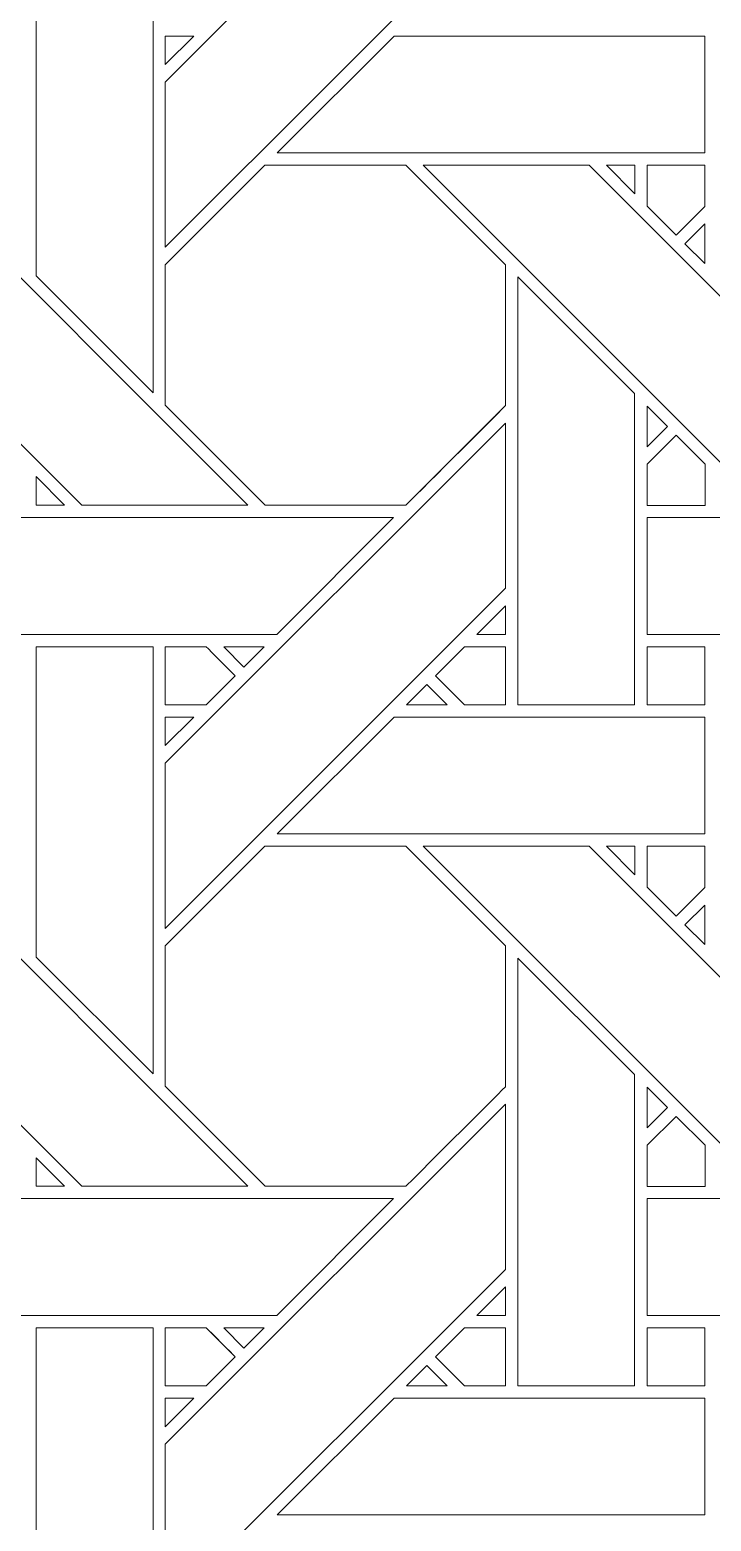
# Model space of a CAD drawing. Header units: inches. Extents: x 4.4 to 20.4, y 1.1 to 17.1.
# Drawn here: x 13.38 to 14.329, y 8.866 to 10.943 of the extents above; entities that cross this region are included whole.
import ezdxf

# ---------------------------------------------------------------- set-up
doc = ezdxf.new("R2010")
doc.units = ezdxf.units.IN
doc.header["$MEASUREMENT"] = 0
doc.layers.add('Design', color=7, linetype='Continuous', lineweight=0)

msp = doc.modelspace()

# ---------------------------------------------------------------- linework, layer by layer
at = {"layer": 'Design'}
for points, knots in [([(4.3829, 17.0948), (4.3829, 17.0948), (4.3829, 1.0948), (4.3829, 1.0948), (4.3829, 1.0948), (20.3829, 1.0948), (20.3829, 1.0948), (20.3829, 1.0948), (20.3829, 17.0948), (20.3829, 17.0948), (20.3829, 17.0948), (4.3829, 17.0948), (4.3829, 17.0948)], [0, 0, 0, 0, 1, 1, 1, 2, 2, 2, 3, 3, 3, 4, 4, 4, 4]), ([(19.3728, 16.2388), (19.3728, 16.2388), (5.2388, 16.2388), (5.2388, 16.2388), (5.2388, 16.2388), (5.2388, 1.9507), (5.2388, 1.9507), (5.2388, 1.9507), (19.5269, 1.9507), (19.5269, 1.9507), (19.5269, 1.9507), (19.5269, 16.2388), (19.5269, 16.2388), (19.5269, 16.2388), (19.3728, 16.2388), (19.3728, 16.2388)], [0, 0, 0, 0, 1, 1, 1, 2, 2, 2, 3, 3, 3, 4, 4, 4, 5, 5, 5, 5]), ([(14.0428, 11.3441), (14.0428, 11.3441), (14.0428, 11.1141), (14.0428, 11.1141), (14.0428, 11.1141), (13.5691, 10.6404), (13.5691, 10.6404), (13.5691, 10.6404), (13.5691, 10.8705), (13.5691, 10.8705), (13.5691, 10.8705), (14.0428, 11.3441), (14.0428, 11.3441)], [0, 0, 0, 0, 1, 1, 1, 2, 2, 2, 3, 3, 3, 4, 4, 4, 4]), ([(13.3891, 10.6005), (13.3891, 10.6005), (13.3891, 11.0326), (13.3891, 11.0326), (13.3891, 11.0326), (13.552, 11.0326), (13.552, 11.0326), (13.552, 11.0326), (13.552, 10.4375), (13.552, 10.4375), (13.552, 10.4375), (13.3891, 10.6005), (13.3891, 10.6005)], [0, 0, 0, 0, 1, 1, 1, 2, 2, 2, 3, 3, 3, 4, 4, 4, 4]), ([(13.609, 10.9347), (13.609, 10.9347), (13.5691, 10.8949), (13.5691, 10.8949), (13.5691, 10.8949), (13.5691, 10.9347), (13.5691, 10.9347), (13.5691, 10.9347), (13.609, 10.9347), (13.609, 10.9347)], [0, 0, 0, 0, 1, 1, 1, 2, 2, 2, 3, 3, 3, 3]), ([(14.3203, 10.9347), (14.3203, 10.9347), (14.3203, 10.7719), (14.3203, 10.7719), (14.3203, 10.7719), (13.725, 10.7719), (13.725, 10.7719), (13.725, 10.7719), (13.8878, 10.9347), (13.8878, 10.9347), (13.8878, 10.9347), (14.3203, 10.9347), (14.3203, 10.9347)], [0, 0, 0, 0, 1, 1, 1, 2, 2, 2, 3, 3, 3, 4, 4, 4, 4]), ([(13.6841, 10.2811), (13.6841, 10.2811), (13.4531, 10.2811), (13.4531, 10.2811), (13.4531, 10.2811), (12.9795, 10.7548), (12.9795, 10.7548), (12.9795, 10.7548), (13.2105, 10.7548), (13.2105, 10.7548), (13.2105, 10.7548), (13.6841, 10.2811), (13.6841, 10.2811)], [0, 0, 0, 0, 1, 1, 1, 2, 2, 2, 3, 3, 3, 4, 4, 4, 4]), ([(13.7078, 10.7548), (13.7078, 10.7548), (13.904, 10.7548), (13.904, 10.7548), (13.904, 10.7548), (14.0428, 10.6161), (14.0428, 10.6161), (14.0428, 10.6161), (14.0428, 10.4199), (14.0428, 10.4199), (14.025, 10.4019), (13.9131, 10.2902), (13.9041, 10.2812), (13.9041, 10.2812), (13.7084, 10.2812), (13.7084, 10.2812), (13.7084, 10.2812), (13.5691, 10.4204), (13.5691, 10.4204), (13.5691, 10.4204), (13.5691, 10.6161), (13.5691, 10.6161), (13.5691, 10.6161), (13.7078, 10.7548), (13.7078, 10.7548)], [0, 0, 0, 0, 1, 1, 1, 2, 2, 2, 3, 3, 3, 4, 4, 4, 5, 5, 5, 6, 6, 6, 7, 7, 7, 8, 8, 8, 8]), ([(14.0428, 10.4199), (14.0246, 10.4015), (13.9128, 10.2899), (13.9041, 10.2812), (13.9041, 10.2812), (13.7084, 10.2812), (13.7084, 10.2812), (13.7084, 10.2812), (13.5691, 10.4204), (13.5691, 10.4204), (13.5691, 10.4204), (13.5691, 10.6161), (13.5691, 10.6161), (13.5691, 10.6161), (13.7078, 10.7548), (13.7078, 10.7548), (13.7078, 10.7548), (13.904, 10.7548), (13.904, 10.7548), (13.904, 10.7548), (14.0428, 10.6161), (14.0428, 10.6161), (14.0428, 10.6161), (14.0428, 10.4199), (14.0428, 10.4199)], [0, 0, 0, 0, 1, 1, 1, 2, 2, 2, 3, 3, 3, 4, 4, 4, 5, 5, 5, 6, 6, 6, 7, 7, 7, 8, 8, 8, 8]), ([(14.4018, 10.2811), (14.4018, 10.2811), (13.9283, 10.7548), (13.9283, 10.7548), (13.9283, 10.7548), (14.1592, 10.7548), (14.1592, 10.7548), (14.1592, 10.7548), (14.6329, 10.2811), (14.6329, 10.2811), (14.6329, 10.2811), (14.4018, 10.2811), (14.4018, 10.2811)], [0, 0, 0, 0, 1, 1, 1, 2, 2, 2, 3, 3, 3, 4, 4, 4, 4]), ([(14.2228, 10.7548), (14.2228, 10.7548), (14.2228, 10.715), (14.2228, 10.715), (14.2228, 10.715), (14.1833, 10.7548), (14.1833, 10.7548), (14.1833, 10.7548), (14.2228, 10.7548), (14.2228, 10.7548)], [0, 0, 0, 0, 1, 1, 1, 2, 2, 2, 3, 3, 3, 3]), ([(14.3203, 10.7548), (14.3203, 10.7548), (14.3203, 10.6972), (14.3203, 10.6972), (14.3203, 10.6972), (14.2803, 10.6573), (14.2803, 10.6573), (14.2803, 10.6573), (14.24, 10.6976), (14.24, 10.6976), (14.24, 10.6976), (14.24, 10.7548), (14.24, 10.7548), (14.24, 10.7548), (14.3203, 10.7548), (14.3203, 10.7548)], [0, 0, 0, 0, 1, 1, 1, 2, 2, 2, 3, 3, 3, 4, 4, 4, 5, 5, 5, 5]), ([(14.2803, 10.6573), (14.2803, 10.6573), (14.24, 10.6976), (14.24, 10.6976), (14.24, 10.6976), (14.24, 10.7548), (14.24, 10.7548), (14.24, 10.7548), (14.3203, 10.7548), (14.3203, 10.7548), (14.3203, 10.7548), (14.3203, 10.6972), (14.3203, 10.6972), (14.3203, 10.6972), (14.2803, 10.6573), (14.2803, 10.6573)], [0, 0, 0, 0, 1, 1, 1, 2, 2, 2, 3, 3, 3, 4, 4, 4, 5, 5, 5, 5]), ([(14.3203, 10.6729), (14.3203, 10.6729), (14.3203, 10.6178), (14.3203, 10.6178), (14.3203, 10.6178), (14.2925, 10.6452), (14.2925, 10.6452), (14.2925, 10.6452), (14.3203, 10.6729), (14.3203, 10.6729)], [0, 0, 0, 0, 1, 1, 1, 2, 2, 2, 3, 3, 3, 3]), ([(14.0599, 10.0031), (14.0599, 10.0031), (14.0599, 10.599), (14.0599, 10.599), (14.0599, 10.599), (14.2227, 10.4368), (14.2227, 10.4368), (14.2227, 10.4368), (14.2227, 10.0031), (14.2227, 10.0031), (14.2227, 10.0031), (14.0599, 10.0031), (14.0599, 10.0031)], [0, 0, 0, 0, 1, 1, 1, 2, 2, 2, 3, 3, 3, 4, 4, 4, 4]), ([(14.24, 10.3626), (14.24, 10.3626), (14.24, 10.4193), (14.24, 10.4193), (14.24, 10.4193), (14.2682, 10.3908), (14.2682, 10.3908), (14.2682, 10.3908), (14.24, 10.3626), (14.24, 10.3626)], [0, 0, 0, 0, 1, 1, 1, 2, 2, 2, 3, 3, 3, 3]), ([(14.0428, 10.1654), (14.0428, 10.1654), (13.5691, 9.6917), (13.5691, 9.6917), (13.5691, 9.6917), (13.5691, 9.9218), (13.5691, 9.9218), (13.5691, 9.9218), (14.0428, 10.3954), (14.0428, 10.3954), (14.0428, 10.3954), (14.0428, 10.1654), (14.0428, 10.1654)], [0, 0, 0, 0, 1, 1, 1, 2, 2, 2, 3, 3, 3, 4, 4, 4, 4]), ([(14.24, 10.2809), (14.24, 10.2809), (14.24, 10.3382), (14.24, 10.3382), (14.24, 10.3382), (14.2803, 10.3785), (14.2803, 10.3785), (14.2803, 10.3785), (14.3207, 10.3382), (14.3207, 10.3382), (14.3207, 10.3382), (14.3207, 10.2809), (14.3207, 10.2809), (14.3207, 10.2809), (14.24, 10.2809), (14.24, 10.2809)], [0, 0, 0, 0, 1, 1, 1, 2, 2, 2, 3, 3, 3, 4, 4, 4, 5, 5, 5, 5]), ([(14.2803, 10.3785), (14.2803, 10.3785), (14.3207, 10.3382), (14.3207, 10.3382), (14.3207, 10.3382), (14.3207, 10.2809), (14.3207, 10.2809), (14.3207, 10.2809), (14.24, 10.2809), (14.24, 10.2809), (14.24, 10.2809), (14.24, 10.3382), (14.24, 10.3382), (14.24, 10.3382), (14.2803, 10.3785), (14.2803, 10.3785)], [0, 0, 0, 0, 1, 1, 1, 2, 2, 2, 3, 3, 3, 4, 4, 4, 5, 5, 5, 5]), ([(13.3892, 10.2811), (13.3892, 10.2811), (13.3892, 10.3209), (13.3892, 10.3209), (13.3892, 10.3209), (13.4289, 10.2811), (13.4289, 10.2811), (13.4289, 10.2811), (13.3892, 10.2811), (13.3892, 10.2811)], [0, 0, 0, 0, 1, 1, 1, 2, 2, 2, 3, 3, 3, 3]), ([(13.887, 10.2639), (13.887, 10.2639), (13.7242, 10.1012), (13.7242, 10.1012), (13.7242, 10.1012), (13.2913, 10.1012), (13.2913, 10.1012), (13.2913, 10.1012), (13.2913, 10.2639), (13.2913, 10.2639), (13.2913, 10.2639), (13.887, 10.2639), (13.887, 10.2639)], [0, 0, 0, 0, 1, 1, 1, 2, 2, 2, 3, 3, 3, 4, 4, 4, 4]), ([(14.24, 10.1012), (14.24, 10.1012), (14.24, 10.2639), (14.24, 10.2639), (14.24, 10.2639), (14.8357, 10.2639), (14.8357, 10.2639), (14.8357, 10.2639), (14.673, 10.1012), (14.673, 10.1012), (14.673, 10.1012), (14.24, 10.1012), (14.24, 10.1012)], [0, 0, 0, 0, 1, 1, 1, 2, 2, 2, 3, 3, 3, 4, 4, 4, 4]), ([(14.003, 10.1012), (14.003, 10.1012), (14.0428, 10.141), (14.0428, 10.141), (14.0428, 10.141), (14.0428, 10.1012), (14.0428, 10.1012), (14.0428, 10.1012), (14.003, 10.1012), (14.003, 10.1012)], [0, 0, 0, 0, 1, 1, 1, 2, 2, 2, 3, 3, 3, 3]), ([(13.552, 9.4888), (13.552, 9.4888), (13.3891, 9.6517), (13.3891, 9.6517), (13.3891, 9.6517), (13.3891, 10.0839), (13.3891, 10.0839), (13.3891, 10.0839), (13.552, 10.0839), (13.552, 10.0839), (13.552, 10.0839), (13.552, 9.4888), (13.552, 9.4888)], [0, 0, 0, 0, 1, 1, 1, 2, 2, 2, 3, 3, 3, 4, 4, 4, 4]), ([(13.6262, 10.0839), (13.6313, 10.0788), (13.6621, 10.048), (13.6665, 10.0436), (13.6665, 10.0436), (13.6261, 10.0032), (13.6261, 10.0032), (13.6261, 10.0032), (13.5691, 10.0032), (13.5691, 10.0032), (13.5691, 10.0032), (13.5691, 10.0839), (13.5691, 10.0839), (13.5691, 10.0839), (13.6262, 10.0839), (13.6262, 10.0839)], [0, 0, 0, 0, 1, 1, 1, 2, 2, 2, 3, 3, 3, 4, 4, 4, 5, 5, 5, 5]), ([(13.5691, 10.0032), (13.5691, 10.0032), (13.5691, 10.0839), (13.5691, 10.0839), (13.5691, 10.0839), (13.6262, 10.0839), (13.6262, 10.0839), (13.6313, 10.0788), (13.6621, 10.048), (13.6665, 10.0436), (13.6665, 10.0436), (13.6261, 10.0032), (13.6261, 10.0032), (13.6261, 10.0032), (13.5691, 10.0032), (13.5691, 10.0032)], [0, 0, 0, 0, 1, 1, 1, 2, 2, 2, 3, 3, 3, 4, 4, 4, 5, 5, 5, 5]), ([(13.6505, 10.0839), (13.6505, 10.0839), (13.707, 10.0839), (13.707, 10.0839), (13.707, 10.0839), (13.6787, 10.0557), (13.6787, 10.0557), (13.6787, 10.0557), (13.6505, 10.0839), (13.6505, 10.0839)], [0, 0, 0, 0, 1, 1, 1, 2, 2, 2, 3, 3, 3, 3]), ([(13.9857, 10.0031), (13.9857, 10.0031), (13.9453, 10.0435), (13.9453, 10.0435), (13.9453, 10.0435), (13.9858, 10.084), (13.9858, 10.084), (13.9858, 10.084), (14.0428, 10.084), (14.0428, 10.084), (14.0428, 10.084), (14.0428, 10.0031), (14.0428, 10.0031), (14.0428, 10.0031), (13.9857, 10.0031), (13.9857, 10.0031)], [0, 0, 0, 0, 1, 1, 1, 2, 2, 2, 3, 3, 3, 4, 4, 4, 5, 5, 5, 5]), ([(14.0428, 10.0031), (14.0428, 10.0031), (13.9857, 10.0031), (13.9857, 10.0031), (13.9857, 10.0031), (13.9453, 10.0435), (13.9453, 10.0435), (13.9453, 10.0435), (13.9858, 10.084), (13.9858, 10.084), (13.9858, 10.084), (14.0428, 10.084), (14.0428, 10.084), (14.0428, 10.084), (14.0428, 10.0031), (14.0428, 10.0031)], [0, 0, 0, 0, 1, 1, 1, 2, 2, 2, 3, 3, 3, 4, 4, 4, 5, 5, 5, 5]), ([(14.24, 10.0839), (14.24, 10.0839), (14.3203, 10.0839), (14.3203, 10.0839), (14.3203, 10.0839), (14.3203, 10.0031), (14.3203, 10.0031), (14.3203, 10.0031), (14.24, 10.0031), (14.24, 10.0031), (14.24, 10.0031), (14.24, 10.0839), (14.24, 10.0839)], [0, 0, 0, 0, 1, 1, 1, 2, 2, 2, 3, 3, 3, 4, 4, 4, 4]), ([(14.24, 10.0031), (14.24, 10.0031), (14.24, 10.0839), (14.24, 10.0839), (14.24, 10.0839), (14.3203, 10.0839), (14.3203, 10.0839), (14.3203, 10.0839), (14.3203, 10.0031), (14.3203, 10.0031), (14.3203, 10.0031), (14.24, 10.0031), (14.24, 10.0031)], [0, 0, 0, 0, 1, 1, 1, 2, 2, 2, 3, 3, 3, 4, 4, 4, 4]), ([(13.905, 10.0031), (13.905, 10.0031), (13.9332, 10.0314), (13.9332, 10.0314), (13.9332, 10.0314), (13.9615, 10.0031), (13.9615, 10.0031), (13.9615, 10.0031), (13.905, 10.0031), (13.905, 10.0031)], [0, 0, 0, 0, 1, 1, 1, 2, 2, 2, 3, 3, 3, 3]), ([(13.609, 9.986), (13.609, 9.986), (13.5691, 9.9462), (13.5691, 9.9462), (13.5691, 9.9462), (13.5691, 9.986), (13.5691, 9.986), (13.5691, 9.986), (13.609, 9.986), (13.609, 9.986)], [0, 0, 0, 0, 1, 1, 1, 2, 2, 2, 3, 3, 3, 3]), ([(14.3203, 9.986), (14.3203, 9.986), (14.3203, 9.8232), (14.3203, 9.8232), (14.3203, 9.8232), (13.725, 9.8232), (13.725, 9.8232), (13.725, 9.8232), (13.8878, 9.986), (13.8878, 9.986), (13.8878, 9.986), (14.3203, 9.986), (14.3203, 9.986)], [0, 0, 0, 0, 1, 1, 1, 2, 2, 2, 3, 3, 3, 4, 4, 4, 4]), ([(13.4531, 9.3324), (13.4531, 9.3324), (12.9795, 9.8061), (12.9795, 9.8061), (12.9795, 9.8061), (13.2105, 9.8061), (13.2105, 9.8061), (13.2105, 9.8061), (13.6841, 9.3324), (13.6841, 9.3324), (13.6841, 9.3324), (13.4531, 9.3324), (13.4531, 9.3324)], [0, 0, 0, 0, 1, 1, 1, 2, 2, 2, 3, 3, 3, 4, 4, 4, 4]), ([(13.7078, 9.8061), (13.7078, 9.8061), (13.904, 9.8061), (13.904, 9.8061), (13.904, 9.8061), (14.0428, 9.6673), (14.0428, 9.6673), (14.0428, 9.6673), (14.0428, 9.4711), (14.0428, 9.4711), (14.025, 9.4532), (13.9131, 9.3414), (13.9041, 9.3324), (13.9041, 9.3324), (13.7084, 9.3324), (13.7084, 9.3324), (13.7084, 9.3324), (13.5691, 9.4717), (13.5691, 9.4717), (13.5691, 9.4717), (13.5691, 9.6673), (13.5691, 9.6673), (13.5691, 9.6673), (13.7078, 9.8061), (13.7078, 9.8061)], [0, 0, 0, 0, 1, 1, 1, 2, 2, 2, 3, 3, 3, 4, 4, 4, 5, 5, 5, 6, 6, 6, 7, 7, 7, 8, 8, 8, 8]), ([(14.0428, 9.4711), (14.025, 9.4532), (13.9131, 9.3414), (13.9041, 9.3324), (13.9041, 9.3324), (13.7084, 9.3324), (13.7084, 9.3324), (13.7084, 9.3324), (13.5691, 9.4717), (13.5691, 9.4717), (13.5691, 9.4717), (13.5691, 9.6673), (13.5691, 9.6673), (13.5691, 9.6673), (13.7078, 9.8061), (13.7078, 9.8061), (13.7078, 9.8061), (13.904, 9.8061), (13.904, 9.8061), (13.904, 9.8061), (14.0428, 9.6673), (14.0428, 9.6673), (14.0428, 9.6673), (14.0428, 9.4711), (14.0428, 9.4711)], [0, 0, 0, 0, 1, 1, 1, 2, 2, 2, 3, 3, 3, 4, 4, 4, 5, 5, 5, 6, 6, 6, 7, 7, 7, 8, 8, 8, 8]), ([(14.4018, 9.3324), (14.4018, 9.3324), (13.9283, 9.8061), (13.9283, 9.8061), (13.9283, 9.8061), (14.1592, 9.8061), (14.1592, 9.8061), (14.1592, 9.8061), (14.6329, 9.3324), (14.6329, 9.3324), (14.6329, 9.3324), (14.4018, 9.3324), (14.4018, 9.3324)], [0, 0, 0, 0, 1, 1, 1, 2, 2, 2, 3, 3, 3, 4, 4, 4, 4]), ([(14.2228, 9.8061), (14.2228, 9.8061), (14.2228, 9.7662), (14.2228, 9.7662), (14.2228, 9.7662), (14.1833, 9.8061), (14.1833, 9.8061), (14.1833, 9.8061), (14.2228, 9.8061), (14.2228, 9.8061)], [0, 0, 0, 0, 1, 1, 1, 2, 2, 2, 3, 3, 3, 3]), ([(14.3203, 9.8061), (14.3203, 9.8061), (14.3203, 9.7485), (14.3203, 9.7485), (14.3203, 9.7485), (14.2803, 9.7085), (14.2803, 9.7085), (14.2803, 9.7085), (14.24, 9.7489), (14.24, 9.7489), (14.24, 9.7489), (14.24, 9.8061), (14.24, 9.8061), (14.24, 9.8061), (14.3203, 9.8061), (14.3203, 9.8061)], [0, 0, 0, 0, 1, 1, 1, 2, 2, 2, 3, 3, 3, 4, 4, 4, 5, 5, 5, 5]), ([(14.2803, 9.7085), (14.2803, 9.7085), (14.24, 9.7489), (14.24, 9.7489), (14.24, 9.7489), (14.24, 9.8061), (14.24, 9.8061), (14.24, 9.8061), (14.3203, 9.8061), (14.3203, 9.8061), (14.3203, 9.8061), (14.3203, 9.7485), (14.3203, 9.7485), (14.3203, 9.7485), (14.2803, 9.7085), (14.2803, 9.7085)], [0, 0, 0, 0, 1, 1, 1, 2, 2, 2, 3, 3, 3, 4, 4, 4, 5, 5, 5, 5]), ([(14.3203, 9.7242), (14.3203, 9.7242), (14.3203, 9.6691), (14.3203, 9.6691), (14.3203, 9.6691), (14.2925, 9.6964), (14.2925, 9.6964), (14.2925, 9.6964), (14.3203, 9.7242), (14.3203, 9.7242)], [0, 0, 0, 0, 1, 1, 1, 2, 2, 2, 3, 3, 3, 3]), ([(14.0599, 9.0544), (14.0599, 9.0544), (14.0599, 9.6503), (14.0599, 9.6503), (14.0599, 9.6503), (14.2227, 9.4881), (14.2227, 9.4881), (14.2227, 9.4881), (14.2227, 9.0544), (14.2227, 9.0544), (14.2227, 9.0544), (14.0599, 9.0544), (14.0599, 9.0544)], [0, 0, 0, 0, 1, 1, 1, 2, 2, 2, 3, 3, 3, 4, 4, 4, 4]), ([(14.24, 9.4138), (14.24, 9.4138), (14.24, 9.4706), (14.24, 9.4706), (14.24, 9.4706), (14.2682, 9.442), (14.2682, 9.442), (14.2682, 9.442), (14.24, 9.4138), (14.24, 9.4138)], [0, 0, 0, 0, 1, 1, 1, 2, 2, 2, 3, 3, 3, 3]), ([(14.0428, 9.2166), (14.0428, 9.2166), (13.5691, 8.743), (13.5691, 8.743), (13.5691, 8.743), (13.5691, 8.9731), (13.5691, 8.9731), (13.5691, 8.9731), (14.0428, 9.4467), (14.0428, 9.4467), (14.0428, 9.4467), (14.0428, 9.2166), (14.0428, 9.2166)], [0, 0, 0, 0, 1, 1, 1, 2, 2, 2, 3, 3, 3, 4, 4, 4, 4]), ([(14.24, 9.3322), (14.24, 9.3322), (14.24, 9.3895), (14.24, 9.3895), (14.24, 9.3895), (14.2803, 9.4298), (14.2803, 9.4298), (14.2803, 9.4298), (14.3207, 9.3895), (14.3207, 9.3895), (14.3207, 9.3895), (14.3207, 9.3322), (14.3207, 9.3322), (14.3207, 9.3322), (14.24, 9.3322), (14.24, 9.3322)], [0, 0, 0, 0, 1, 1, 1, 2, 2, 2, 3, 3, 3, 4, 4, 4, 5, 5, 5, 5]), ([(14.2803, 9.4298), (14.2803, 9.4298), (14.3207, 9.3895), (14.3207, 9.3895), (14.3207, 9.3895), (14.3207, 9.3322), (14.3207, 9.3322), (14.3207, 9.3322), (14.24, 9.3322), (14.24, 9.3322), (14.24, 9.3322), (14.24, 9.3895), (14.24, 9.3895), (14.24, 9.3895), (14.2803, 9.4298), (14.2803, 9.4298)], [0, 0, 0, 0, 1, 1, 1, 2, 2, 2, 3, 3, 3, 4, 4, 4, 5, 5, 5, 5]), ([(13.3892, 9.3324), (13.3892, 9.3324), (13.3892, 9.3722), (13.3892, 9.3722), (13.3892, 9.3722), (13.4289, 9.3324), (13.4289, 9.3324), (13.4289, 9.3324), (13.3892, 9.3324), (13.3892, 9.3324)], [0, 0, 0, 0, 1, 1, 1, 2, 2, 2, 3, 3, 3, 3]), ([(13.2913, 9.1525), (13.2913, 9.1525), (13.2913, 9.3152), (13.2913, 9.3152), (13.2913, 9.3152), (13.887, 9.3152), (13.887, 9.3152), (13.887, 9.3152), (13.7242, 9.1525), (13.7242, 9.1525), (13.7242, 9.1525), (13.2913, 9.1525), (13.2913, 9.1525)], [0, 0, 0, 0, 1, 1, 1, 2, 2, 2, 3, 3, 3, 4, 4, 4, 4]), ([(14.24, 9.1525), (14.24, 9.1525), (14.24, 9.3152), (14.24, 9.3152), (14.24, 9.3152), (14.8357, 9.3152), (14.8357, 9.3152), (14.8357, 9.3152), (14.673, 9.1525), (14.673, 9.1525), (14.673, 9.1525), (14.24, 9.1525), (14.24, 9.1525)], [0, 0, 0, 0, 1, 1, 1, 2, 2, 2, 3, 3, 3, 4, 4, 4, 4]), ([(14.003, 9.1525), (14.003, 9.1525), (14.0428, 9.1923), (14.0428, 9.1923), (14.0428, 9.1923), (14.0428, 9.1525), (14.0428, 9.1525), (14.0428, 9.1525), (14.003, 9.1525), (14.003, 9.1525)], [0, 0, 0, 0, 1, 1, 1, 2, 2, 2, 3, 3, 3, 3]), ([(13.552, 8.5401), (13.552, 8.5401), (13.3891, 8.703), (13.3891, 8.703), (13.3891, 8.703), (13.3891, 9.1352), (13.3891, 9.1352), (13.3891, 9.1352), (13.552, 9.1352), (13.552, 9.1352), (13.552, 9.1352), (13.552, 8.5401), (13.552, 8.5401)], [0, 0, 0, 0, 1, 1, 1, 2, 2, 2, 3, 3, 3, 4, 4, 4, 4]), ([(13.6262, 9.1352), (13.6313, 9.1301), (13.6621, 9.0993), (13.6665, 9.0948), (13.6665, 9.0948), (13.6261, 9.0544), (13.6261, 9.0544), (13.6261, 9.0544), (13.5691, 9.0544), (13.5691, 9.0544), (13.5691, 9.0544), (13.5691, 9.1352), (13.5691, 9.1352), (13.5691, 9.1352), (13.6262, 9.1352), (13.6262, 9.1352)], [0, 0, 0, 0, 1, 1, 1, 2, 2, 2, 3, 3, 3, 4, 4, 4, 5, 5, 5, 5]), ([(13.5691, 9.0544), (13.5691, 9.0544), (13.5691, 9.1352), (13.5691, 9.1352), (13.5691, 9.1352), (13.6262, 9.1352), (13.6262, 9.1352), (13.6317, 9.1298), (13.6625, 9.0989), (13.6665, 9.0948), (13.6665, 9.0948), (13.6261, 9.0544), (13.6261, 9.0544), (13.6261, 9.0544), (13.5691, 9.0544), (13.5691, 9.0544)], [0, 0, 0, 0, 1, 1, 1, 2, 2, 2, 3, 3, 3, 4, 4, 4, 5, 5, 5, 5]), ([(13.6505, 9.1352), (13.6505, 9.1352), (13.707, 9.1352), (13.707, 9.1352), (13.707, 9.1352), (13.6787, 9.107), (13.6787, 9.107), (13.6787, 9.107), (13.6505, 9.1352), (13.6505, 9.1352)], [0, 0, 0, 0, 1, 1, 1, 2, 2, 2, 3, 3, 3, 3]), ([(13.9857, 9.0544), (13.9857, 9.0544), (13.9453, 9.0948), (13.9453, 9.0948), (13.9453, 9.0948), (13.9858, 9.1352), (13.9858, 9.1352), (13.9858, 9.1352), (14.0428, 9.1352), (14.0428, 9.1352), (14.0428, 9.1352), (14.0428, 9.0544), (14.0428, 9.0544), (14.0428, 9.0544), (13.9857, 9.0544), (13.9857, 9.0544)], [0, 0, 0, 0, 1, 1, 1, 2, 2, 2, 3, 3, 3, 4, 4, 4, 5, 5, 5, 5]), ([(14.0428, 9.0544), (14.0428, 9.0544), (13.9857, 9.0544), (13.9857, 9.0544), (13.9857, 9.0544), (13.9453, 9.0948), (13.9453, 9.0948), (13.9453, 9.0948), (13.9858, 9.1352), (13.9858, 9.1352), (13.9858, 9.1352), (14.0428, 9.1352), (14.0428, 9.1352), (14.0428, 9.1352), (14.0428, 9.0544), (14.0428, 9.0544)], [0, 0, 0, 0, 1, 1, 1, 2, 2, 2, 3, 3, 3, 4, 4, 4, 5, 5, 5, 5]), ([(14.24, 9.1352), (14.24, 9.1352), (14.3203, 9.1352), (14.3203, 9.1352), (14.3203, 9.1352), (14.3203, 9.0544), (14.3203, 9.0544), (14.3203, 9.0544), (14.24, 9.0544), (14.24, 9.0544), (14.24, 9.0544), (14.24, 9.1352), (14.24, 9.1352)], [0, 0, 0, 0, 1, 1, 1, 2, 2, 2, 3, 3, 3, 4, 4, 4, 4]), ([(14.24, 9.0544), (14.24, 9.0544), (14.24, 9.1352), (14.24, 9.1352), (14.24, 9.1352), (14.3203, 9.1352), (14.3203, 9.1352), (14.3203, 9.1352), (14.3203, 9.0544), (14.3203, 9.0544), (14.3203, 9.0544), (14.24, 9.0544), (14.24, 9.0544)], [0, 0, 0, 0, 1, 1, 1, 2, 2, 2, 3, 3, 3, 4, 4, 4, 4]), ([(13.905, 9.0544), (13.905, 9.0544), (13.9332, 9.0827), (13.9332, 9.0827), (13.9332, 9.0827), (13.9615, 9.0544), (13.9615, 9.0544), (13.9615, 9.0544), (13.905, 9.0544), (13.905, 9.0544)], [0, 0, 0, 0, 1, 1, 1, 2, 2, 2, 3, 3, 3, 3]), ([(13.609, 9.0373), (13.609, 9.0373), (13.5691, 8.9975), (13.5691, 8.9975), (13.5691, 8.9975), (13.5691, 9.0373), (13.5691, 9.0373), (13.5691, 9.0373), (13.609, 9.0373), (13.609, 9.0373)], [0, 0, 0, 0, 1, 1, 1, 2, 2, 2, 3, 3, 3, 3]), ([(14.3203, 9.0373), (14.3203, 9.0373), (14.3203, 8.8745), (14.3203, 8.8745), (14.3203, 8.8745), (13.725, 8.8745), (13.725, 8.8745), (13.725, 8.8745), (13.8878, 9.0373), (13.8878, 9.0373), (13.8878, 9.0373), (14.3203, 9.0373), (14.3203, 9.0373)], [0, 0, 0, 0, 1, 1, 1, 2, 2, 2, 3, 3, 3, 4, 4, 4, 4])]:
    msp.add_open_spline(points, degree=3, knots=knots, dxfattribs=at)

doc.saveas('drawing.dxf')
